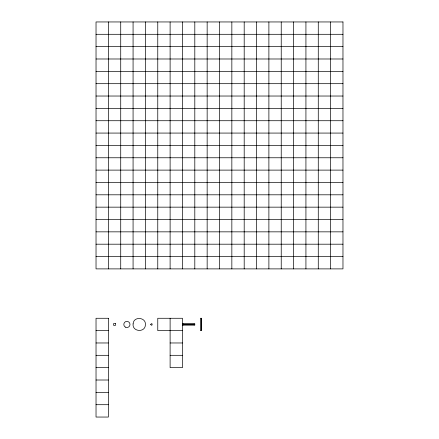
<?xml version="1.0" encoding="UTF-8"?>
<svg xmlns="http://www.w3.org/2000/svg" width="439" height="439" viewBox="0 0 439 439"><rect width="100%" height="100%" fill="white"/><g stroke="black" fill="none" stroke-linecap="round" stroke-linejoin="round"><path stroke-width="0.66" d="M96.031 34.297L342.969 34.297M96.031 46.644L342.969 46.644M96.031 58.991L342.969 58.991M96.031 71.337L342.969 71.337M96.031 83.684L342.969 83.684M96.031 96.031L342.969 96.031M96.031 108.378L342.969 108.378M96.031 120.725L342.969 120.725M96.031 133.072L342.969 133.072M96.031 145.419L342.969 145.419M96.031 157.766L342.969 157.766M96.031 170.112L342.969 170.112M96.031 182.459L342.969 182.459M96.031 194.806L342.969 194.806M96.031 207.153L342.969 207.153M96.031 219.5L342.969 219.5M96.031 231.847L342.969 231.847M96.031 244.194L342.969 244.194M96.031 256.541L342.969 256.541M182.459 323.828L194.806 323.828L194.806 325.069L182.459 325.069M183.074 324.141L194.192 324.141M183.074 324.756L194.192 324.756M96.031 330.622L108.378 330.622M182.459 330.622L157.766 330.622L157.766 318.275L182.459 318.275L182.459 367.662L170.112 367.662L170.112 318.275M96.031 342.969L108.378 342.969M170.112 342.969L182.459 342.969M96.031 355.316L108.378 355.316M170.112 355.316L182.459 355.316M96.031 367.662L108.378 367.662M96.031 380.009L108.378 380.009M96.031 392.356L108.378 392.356M96.031 404.703L108.378 404.703M330.622 21.95L330.622 268.887M318.275 21.95L318.275 268.887M305.928 21.95L305.928 268.887M293.581 21.95L293.581 268.887M281.234 21.95L281.234 268.887M268.887 21.95L268.887 268.887M256.541 21.95L256.541 268.887M244.194 21.95L244.194 268.887M231.847 21.95L231.847 268.887M219.5 21.95L219.5 268.887M207.153 21.95L207.153 268.887M201.287 318.89L201.287 330.007M194.806 21.95L194.806 268.887M194.192 323.828L194.192 325.069M183.074 323.828L183.074 325.069M182.459 21.95L182.459 268.887M170.112 21.95L170.112 268.887M157.766 21.95L157.766 268.887M145.419 21.95L145.419 268.887M133.072 21.95L133.072 268.887M120.725 21.95L120.725 268.887M108.378 21.95L108.378 268.887M133.099 323.889C132.002 331.785 145.04 332.96 145.391 325.008C146.489 317.112 133.451 315.937 133.099 323.889M150.67 324.366C152.388 327.67 152.959 321.425 150.67 324.366M342.969 21.95L96.031 21.95L96.031 268.887L342.969 268.887L342.969 21.95M108.378 318.275L96.031 318.275L96.031 417.05L108.378 417.05L108.378 318.275M201.6 318.275L200.36 318.275L200.36 330.622L201.6 330.622L201.6 318.275M115.479 323.521L113.624 323.521L113.624 325.376L115.479 325.376L115.479 323.521M125.356 327.121A3.089 3.089 0 0 0 129.988 324.448A3.089 3.089 0 0 0 125.356 321.776A3.089 3.089 0 0 0 125.356 327.121"/></g></svg>
